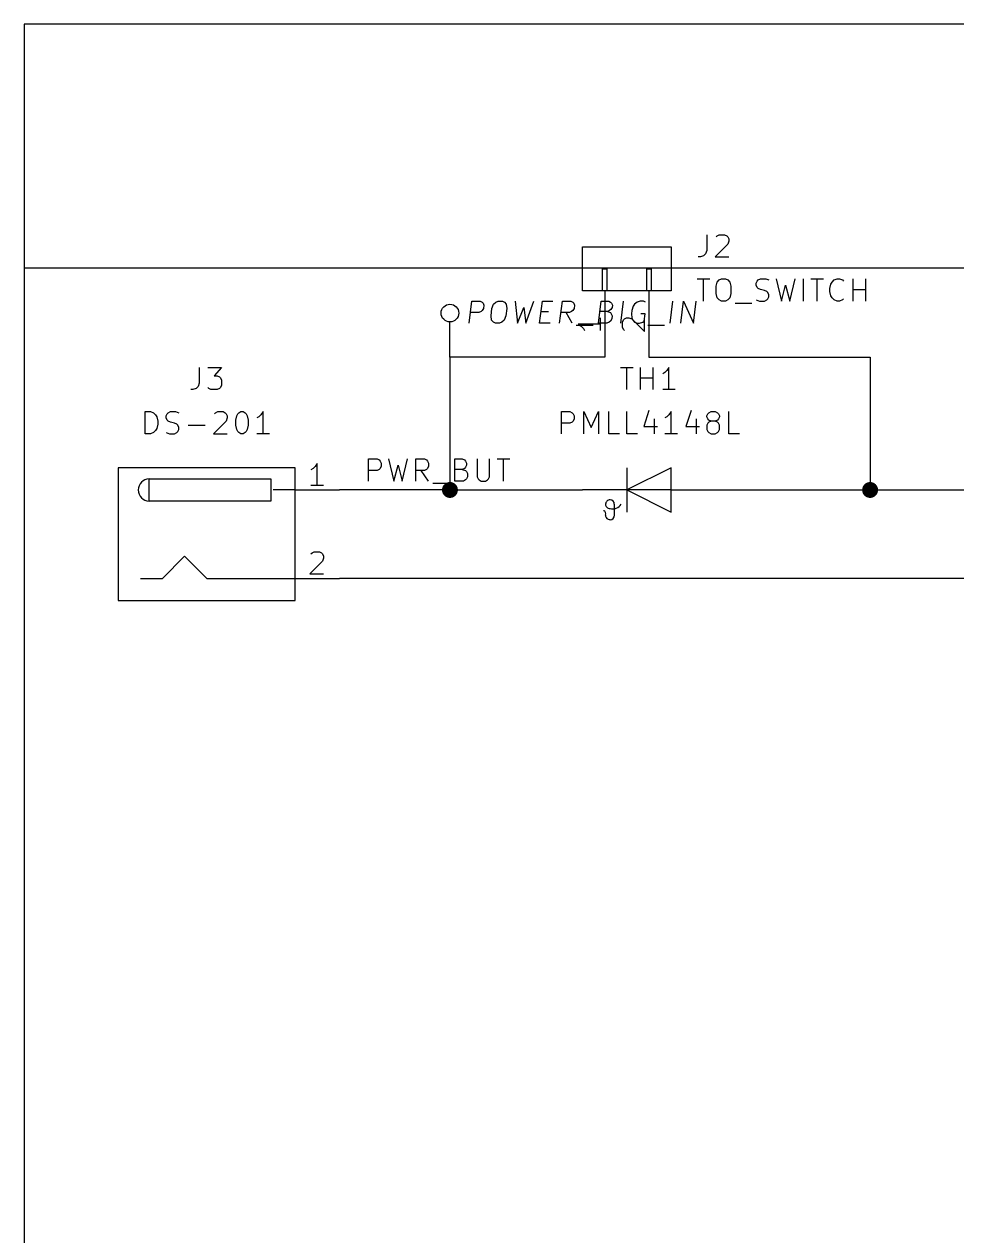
# Model space of a CAD drawing. Extents: x 0.3 to 16.3, y -11.7 to -0.2.
# Drawn here: x 0.787 to 2.896, y -2.936 to -0.197 of the extents above; entities that cross this region are included whole.
import ezdxf

# ---------------------------------------------------------------- set-up
doc = ezdxf.new("R2010")
doc.units = 0
doc.header["$MEASUREMENT"] = 0
for name, color, linetype in [('CYAN2', 4, 'CONTINUOUS'), ('GRAY1', 251, 'CONTINUOUS'), ('GREEN3', 91, 'CONTINUOUS'), ('LYELLOW', 51, 'CONTINUOUS'), ('MAGENTA2', 6, 'CONTINUOUS'), ('RED2', 1, 'CONTINUOUS'), ('RED3', 11, 'CONTINUOUS')]:
    doc.layers.add(name, color=color, linetype=linetype)

msp = doc.modelspace()

# ---------------------------------------------------------------- linework, layer by layer
at = {"layer": 'CYAN2', "linetype": 'CONTINUOUS'}
for p, q in [((2.3306, -0.6728), (2.3306, -0.7085)), ((2.3306, -0.6728), (2.3306, -0.7085)), ((2.352, -0.6776), (2.3544, -0.6752)), ((2.352, -0.6776), (2.3544, -0.6752)), ((2.3544, -0.6752), (2.3591, -0.6728)), ((2.3544, -0.6752), (2.3591, -0.6728)), ((2.3591, -0.6728), (2.371, -0.6728)), ((2.3591, -0.6728), (2.371, -0.6728)), ((2.371, -0.6728), (2.3758, -0.6752)), ((2.371, -0.6728), (2.3758, -0.6752)), ((2.3758, -0.6752), (2.3782, -0.6776)), ((2.3758, -0.6752), (2.3782, -0.6776)), ((2.3782, -0.6776), (2.3806, -0.6823)), ((2.3782, -0.6776), (2.3806, -0.6823)), ((2.3806, -0.6823), (2.3806, -0.6871)), ((2.3806, -0.6823), (2.3806, -0.6871)), ((2.3306, -0.7085), (2.3282, -0.7157)), ((2.3306, -0.7085), (2.3282, -0.7157)), ((2.3782, -0.6942), (2.3496, -0.7228)), ((2.3782, -0.6942), (2.3496, -0.7228)), ((2.3806, -0.6871), (2.3782, -0.6942)), ((2.3806, -0.6871), (2.3782, -0.6942)), ((2.3163, -0.7228), (2.3115, -0.7228)), ((2.3163, -0.7228), (2.3115, -0.7228)), ((2.3234, -0.7204), (2.3163, -0.7228)), ((2.3234, -0.7204), (2.3163, -0.7228)), ((2.3282, -0.7157), (2.3234, -0.7204)), ((2.3282, -0.7157), (2.3234, -0.7204)), ((2.3496, -0.7228), (2.3806, -0.7228)), ((2.3496, -0.7228), (2.3806, -0.7228)), ((2.3091, -0.7728), (2.3377, -0.7728)), ((2.3091, -0.7728), (2.3377, -0.7728)), ((2.3234, -0.8228), (2.3234, -0.7728)), ((2.3234, -0.8228), (2.3234, -0.7728)), ((2.352, -0.7895), (2.3544, -0.7799)), ((2.352, -0.7895), (2.3544, -0.7799)), ((2.352, -0.8061), (2.352, -0.7895)), ((2.352, -0.8061), (2.352, -0.7895)), ((2.3544, -0.7799), (2.3591, -0.7752)), ((2.3544, -0.7799), (2.3591, -0.7752)), ((2.3591, -0.7752), (2.3639, -0.7728)), ((2.3591, -0.7752), (2.3639, -0.7728)), ((2.3639, -0.7728), (2.3734, -0.7728)), ((2.3639, -0.7728), (2.3734, -0.7728)), ((2.3734, -0.7728), (2.3782, -0.7752)), ((2.3734, -0.7728), (2.3782, -0.7752)), ((2.3782, -0.7752), (2.3829, -0.7799)), ((2.3782, -0.7752), (2.3829, -0.7799)), ((2.3829, -0.7799), (2.3853, -0.7895)), ((2.3829, -0.7799), (2.3853, -0.7895)), ((2.3853, -0.7895), (2.3853, -0.8061)), ((2.3853, -0.7895), (2.3853, -0.8061)), ((2.4425, -0.7823), (2.4449, -0.7776)), ((2.4425, -0.7823), (2.4449, -0.7776)), ((2.4425, -0.7871), (2.4425, -0.7823)), ((2.4425, -0.7871), (2.4425, -0.7823)), ((2.4449, -0.7918), (2.4425, -0.7871)), ((2.4449, -0.7918), (2.4425, -0.7871)), ((2.4449, -0.7776), (2.4472, -0.7752)), ((2.4449, -0.7776), (2.4472, -0.7752)), ((2.4472, -0.7942), (2.4449, -0.7918)), ((2.4472, -0.7942), (2.4449, -0.7918)), ((2.4472, -0.7752), (2.452, -0.7728)), ((2.4472, -0.7752), (2.452, -0.7728)), ((2.452, -0.7966), (2.4472, -0.7942)), ((2.452, -0.7966), (2.4472, -0.7942)), ((2.452, -0.7728), (2.4639, -0.7728)), ((2.452, -0.7728), (2.4639, -0.7728)), ((2.4639, -0.7728), (2.471, -0.7752)), ((2.4639, -0.7728), (2.471, -0.7752)), ((2.4877, -0.7728), (2.4996, -0.8228)), ((2.4877, -0.7728), (2.4996, -0.8228)), ((2.4996, -0.8228), (2.5091, -0.7871)), ((2.4996, -0.8228), (2.5091, -0.7871)), ((2.5091, -0.7871), (2.5187, -0.8228)), ((2.5091, -0.7871), (2.5187, -0.8228)), ((2.5187, -0.8228), (2.5306, -0.7728)), ((2.5187, -0.8228), (2.5306, -0.7728)), ((2.5496, -0.8228), (2.5496, -0.7728)), ((2.5496, -0.8228), (2.5496, -0.7728)), ((2.5663, -0.7728), (2.5949, -0.7728)), ((2.5663, -0.7728), (2.5949, -0.7728)), ((2.5806, -0.8228), (2.5806, -0.7728)), ((2.5806, -0.8228), (2.5806, -0.7728)), ((2.6091, -0.7942), (2.6115, -0.7847)), ((2.6091, -0.7942), (2.6115, -0.7847)), ((2.6091, -0.8014), (2.6091, -0.7942)), ((2.6091, -0.8014), (2.6091, -0.7942)), ((2.6115, -0.7847), (2.6139, -0.7799)), ((2.6115, -0.7847), (2.6139, -0.7799)), ((2.6139, -0.7799), (2.6187, -0.7752)), ((2.6139, -0.7799), (2.6187, -0.7752)), ((2.6187, -0.7752), (2.6258, -0.7728)), ((2.6187, -0.7752), (2.6258, -0.7728)), ((2.6258, -0.7728), (2.6306, -0.7728)), ((2.6258, -0.7728), (2.6306, -0.7728)), ((2.6306, -0.7728), (2.6377, -0.7752)), ((2.6306, -0.7728), (2.6377, -0.7752)), ((2.6377, -0.7752), (2.6401, -0.7776)), ((2.6377, -0.7752), (2.6401, -0.7776)), ((2.6615, -0.8228), (2.6615, -0.7728)), ((2.6615, -0.8228), (2.6615, -0.7728)), ((2.6901, -0.8228), (2.6901, -0.7728)), ((2.6901, -0.8228), (2.6901, -0.7728)), ((2.3544, -0.8157), (2.352, -0.8061)), ((2.3544, -0.8157), (2.352, -0.8061)), ((2.3591, -0.8204), (2.3544, -0.8157)), ((2.3591, -0.8204), (2.3544, -0.8157)), ((2.3639, -0.8228), (2.3591, -0.8204)), ((2.3639, -0.8228), (2.3591, -0.8204)), ((2.3782, -0.8204), (2.3734, -0.8228)), ((2.3782, -0.8204), (2.3734, -0.8228)), ((2.3829, -0.8157), (2.3782, -0.8204)), ((2.3829, -0.8157), (2.3782, -0.8204)), ((2.3853, -0.8061), (2.3829, -0.8157)), ((2.3853, -0.8061), (2.3829, -0.8157)), ((2.4425, -0.8204), (2.4496, -0.8228)), ((2.4425, -0.8204), (2.4496, -0.8228)), ((2.4615, -0.799), (2.452, -0.7966)), ((2.4615, -0.799), (2.452, -0.7966)), ((2.4663, -0.8014), (2.4615, -0.799)), ((2.4663, -0.8014), (2.4615, -0.799)), ((2.4615, -0.8228), (2.4663, -0.8204)), ((2.4615, -0.8228), (2.4663, -0.8204)), ((2.4687, -0.8037), (2.4663, -0.8014)), ((2.4687, -0.8037), (2.4663, -0.8014)), ((2.4663, -0.8204), (2.4687, -0.818)), ((2.4663, -0.8204), (2.4687, -0.818)), ((2.471, -0.8085), (2.4687, -0.8037)), ((2.471, -0.8085), (2.4687, -0.8037)), ((2.4687, -0.818), (2.471, -0.8133)), ((2.4687, -0.818), (2.471, -0.8133)), ((2.471, -0.8133), (2.471, -0.8085)), ((2.471, -0.8133), (2.471, -0.8085)), ((2.6115, -0.8109), (2.6091, -0.8014)), ((2.6115, -0.8109), (2.6091, -0.8014)), ((2.6139, -0.8157), (2.6115, -0.8109)), ((2.6139, -0.8157), (2.6115, -0.8109)), ((2.6187, -0.8204), (2.6139, -0.8157)), ((2.6187, -0.8204), (2.6139, -0.8157)), ((2.6258, -0.8228), (2.6187, -0.8204)), ((2.6258, -0.8228), (2.6187, -0.8204)), ((2.6377, -0.8204), (2.6306, -0.8228)), ((2.6377, -0.8204), (2.6306, -0.8228)), ((2.6401, -0.818), (2.6377, -0.8204)), ((2.6401, -0.818), (2.6377, -0.8204)), ((2.6615, -0.7966), (2.6901, -0.7966)), ((2.6615, -0.7966), (2.6901, -0.7966)), ((2.3734, -0.8228), (2.3639, -0.8228)), ((2.3734, -0.8228), (2.3639, -0.8228)), ((2.3949, -0.8276), (2.4329, -0.8276)), ((2.3949, -0.8276), (2.4329, -0.8276)), ((2.4496, -0.8228), (2.4615, -0.8228)), ((2.4496, -0.8228), (2.4615, -0.8228)), ((2.6306, -0.8228), (2.6258, -0.8228)), ((2.6306, -0.8228), (2.6258, -0.8228)), ((1.1833, -0.9728), (1.1833, -1.0085)), ((1.2024, -0.9728), (1.2333, -0.9728)), ((1.2333, -0.9728), (1.2167, -0.9919)), ((2.1357, -0.9728), (2.1643, -0.9728)), ((2.1357, -0.9728), (2.1643, -0.9728)), ((2.15, -1.0228), (2.15, -0.9728)), ((2.15, -1.0228), (2.15, -0.9728)), ((2.1809, -1.0228), (2.1809, -0.9728)), ((2.1809, -1.0228), (2.1809, -0.9728)), ((2.2095, -1.0228), (2.2095, -0.9728)), ((2.2095, -1.0228), (2.2095, -0.9728)), ((2.2357, -0.9847), (2.231, -0.9871)), ((2.2357, -0.9847), (2.231, -0.9871)), ((2.2405, -0.9799), (2.2357, -0.9847)), ((2.2405, -0.9799), (2.2357, -0.9847)), ((2.2452, -0.9728), (2.2405, -0.9799)), ((2.2452, -0.9728), (2.2405, -0.9799)), ((2.2452, -1.0228), (2.2452, -0.9728)), ((2.2452, -1.0228), (2.2452, -0.9728)), ((1.1833, -1.0085), (1.181, -1.0157)), ((1.2167, -0.9919), (1.2238, -0.9919)), ((1.2238, -0.9919), (1.2286, -0.9942)), ((1.2286, -0.9942), (1.231, -0.9966)), ((1.231, -0.9966), (1.2333, -1.0014)), ((1.2333, -1.0133), (1.231, -1.018)), ((1.2333, -1.0014), (1.2333, -1.0133)), ((2.1809, -0.9966), (2.2095, -0.9966)), ((2.1809, -0.9966), (2.2095, -0.9966)), ((1.169, -1.0228), (1.1643, -1.0228)), ((1.1762, -1.0204), (1.169, -1.0228)), ((1.181, -1.0157), (1.1762, -1.0204)), ((1.2048, -1.0204), (1.2024, -1.018)), ((1.2095, -1.0228), (1.2048, -1.0204)), ((1.2238, -1.0228), (1.2095, -1.0228)), ((1.2286, -1.0204), (1.2238, -1.0228)), ((1.231, -1.018), (1.2286, -1.0204)), ((2.2595, -1.0228), (2.231, -1.0228)), ((2.2595, -1.0228), (2.231, -1.0228)), ((1.0607, -1.1228), (1.0607, -1.0728)), ((1.0607, -1.0728), (1.0726, -1.0728)), ((1.0726, -1.0728), (1.0798, -1.0752)), ((1.0798, -1.0752), (1.0845, -1.0799)), ((1.0845, -1.0799), (1.0869, -1.0847)), ((1.0869, -1.0847), (1.0893, -1.0942)), ((1.0893, -1.0942), (1.0893, -1.1014)), ((1.1083, -1.0823), (1.1107, -1.0776)), ((1.1083, -1.0871), (1.1083, -1.0823)), ((1.1107, -1.0919), (1.1083, -1.0871)), ((1.1107, -1.0776), (1.1131, -1.0752)), ((1.1131, -1.0942), (1.1107, -1.0919)), ((1.1131, -1.0752), (1.1179, -1.0728)), ((1.1179, -1.0966), (1.1131, -1.0942)), ((1.1179, -1.0728), (1.1298, -1.0728)), ((1.1298, -1.0728), (1.1369, -1.0752)), ((1.244, -1.0942), (1.2155, -1.1228)), ((1.2179, -1.0776), (1.2202, -1.0752)), ((1.2202, -1.0752), (1.225, -1.0728)), ((1.225, -1.0728), (1.2369, -1.0728)), ((1.2369, -1.0728), (1.2417, -1.0752)), ((1.2417, -1.0752), (1.244, -1.0776)), ((1.244, -1.0776), (1.2464, -1.0823)), ((1.2464, -1.0871), (1.244, -1.0942)), ((1.2464, -1.0823), (1.2464, -1.0871)), ((1.2655, -1.0919), (1.2679, -1.0823)), ((1.2655, -1.1038), (1.2655, -1.0919)), ((1.2679, -1.0823), (1.2702, -1.0776)), ((1.2702, -1.0776), (1.2726, -1.0752)), ((1.2726, -1.0752), (1.2774, -1.0728)), ((1.2774, -1.0728), (1.2821, -1.0728)), ((1.2821, -1.0728), (1.2869, -1.0752)), ((1.2869, -1.0752), (1.2893, -1.0776)), ((1.2893, -1.0776), (1.2917, -1.0823)), ((1.2917, -1.0823), (1.294, -1.0919)), ((1.294, -1.0919), (1.294, -1.1038)), ((1.3179, -1.0847), (1.3131, -1.0871)), ((1.3226, -1.0799), (1.3179, -1.0847)), ((1.3274, -1.0728), (1.3226, -1.0799)), ((1.3274, -1.1228), (1.3274, -1.0728)), ((2.0024, -1.1228), (2.0024, -1.0728)), ((2.0024, -1.0728), (2.0214, -1.0728)), ((2.0024, -1.1228), (2.0024, -1.0728)), ((2.0024, -1.0728), (2.0214, -1.0728)), ((2.0214, -1.0728), (2.0262, -1.0752)), ((2.0214, -1.0728), (2.0262, -1.0752)), ((2.0262, -1.0752), (2.0286, -1.0776)), ((2.0262, -1.0752), (2.0286, -1.0776)), ((2.0286, -1.0942), (2.0262, -1.0966)), ((2.0286, -1.0942), (2.0262, -1.0966)), ((2.0286, -1.0776), (2.031, -1.0823)), ((2.0286, -1.0776), (2.031, -1.0823)), ((2.031, -1.0895), (2.0286, -1.0942)), ((2.031, -1.0895), (2.0286, -1.0942)), ((2.031, -1.0823), (2.031, -1.0895)), ((2.031, -1.0823), (2.031, -1.0895)), ((2.0524, -1.1228), (2.0524, -1.0728)), ((2.0524, -1.0728), (2.0691, -1.1085)), ((2.0524, -1.1228), (2.0524, -1.0728)), ((2.0524, -1.0728), (2.0691, -1.1085)), ((2.0691, -1.1085), (2.0857, -1.0728)), ((2.0691, -1.1085), (2.0857, -1.0728)), ((2.0857, -1.0728), (2.0857, -1.1228)), ((2.0857, -1.0728), (2.0857, -1.1228)), ((2.1095, -1.1228), (2.1095, -1.0728)), ((2.1095, -1.1228), (2.1095, -1.0728)), ((2.15, -1.1228), (2.15, -1.0728)), ((2.15, -1.1228), (2.15, -1.0728)), ((2.2, -1.0704), (2.1881, -1.1061)), ((2.2, -1.0704), (2.1881, -1.1061)), ((2.2119, -1.0895), (2.2119, -1.1228)), ((2.2119, -1.0895), (2.2119, -1.1228)), ((2.2405, -1.0847), (2.2357, -1.0871)), ((2.2405, -1.0847), (2.2357, -1.0871)), ((2.2452, -1.0799), (2.2405, -1.0847)), ((2.2452, -1.0799), (2.2405, -1.0847)), ((2.25, -1.0728), (2.2452, -1.0799)), ((2.25, -1.0728), (2.2452, -1.0799)), ((2.25, -1.1228), (2.25, -1.0728)), ((2.25, -1.1228), (2.25, -1.0728)), ((2.2952, -1.0704), (2.2833, -1.1061)), ((2.2952, -1.0704), (2.2833, -1.1061)), ((2.3071, -1.0895), (2.3071, -1.1228)), ((2.3071, -1.0895), (2.3071, -1.1228)), ((2.331, -1.0823), (2.3333, -1.0776)), ((2.331, -1.0823), (2.3333, -1.0776)), ((2.331, -1.0847), (2.331, -1.0823)), ((2.331, -1.0847), (2.331, -1.0823)), ((2.3333, -1.0895), (2.331, -1.0847)), ((2.3333, -1.0895), (2.331, -1.0847)), ((2.3333, -1.0776), (2.3357, -1.0752)), ((2.3333, -1.0776), (2.3357, -1.0752)), ((2.3357, -1.0919), (2.3333, -1.0895)), ((2.3357, -1.0919), (2.3333, -1.0895)), ((2.3357, -1.0752), (2.3405, -1.0728)), ((2.3357, -1.0752), (2.3405, -1.0728)), ((2.3405, -1.0942), (2.3357, -1.0919)), ((2.3405, -1.0942), (2.3357, -1.0919)), ((2.3405, -1.0942), (2.3357, -1.0966)), ((2.3405, -1.0942), (2.3357, -1.0966)), ((2.3405, -1.0728), (2.35, -1.0728)), ((2.3405, -1.0728), (2.35, -1.0728)), ((2.35, -1.0942), (2.3405, -1.0942)), ((2.35, -1.0942), (2.3405, -1.0942)), ((2.35, -1.0728), (2.3548, -1.0752)), ((2.35, -1.0728), (2.3548, -1.0752)), ((2.3548, -1.0919), (2.35, -1.0942)), ((2.3548, -1.0919), (2.35, -1.0942)), ((2.3548, -1.0966), (2.35, -1.0942)), ((2.3548, -1.0966), (2.35, -1.0942)), ((2.3548, -1.0752), (2.3571, -1.0776)), ((2.3548, -1.0752), (2.3571, -1.0776)), ((2.3571, -1.0895), (2.3548, -1.0919)), ((2.3571, -1.0895), (2.3548, -1.0919)), ((2.3571, -1.0776), (2.3595, -1.0823)), ((2.3571, -1.0776), (2.3595, -1.0823)), ((2.3595, -1.0847), (2.3571, -1.0895)), ((2.3595, -1.0847), (2.3571, -1.0895)), ((2.3595, -1.0823), (2.3595, -1.0847)), ((2.3595, -1.0823), (2.3595, -1.0847)), ((2.3809, -1.1228), (2.3809, -1.0728)), ((2.3809, -1.1228), (2.3809, -1.0728)), ((1.0726, -1.1228), (1.0607, -1.1228)), ((1.0798, -1.1204), (1.0726, -1.1228)), ((1.0845, -1.1157), (1.0798, -1.1204)), ((1.0869, -1.1109), (1.0845, -1.1157)), ((1.0893, -1.1014), (1.0869, -1.1109)), ((1.1083, -1.1204), (1.1155, -1.1228)), ((1.1155, -1.1228), (1.1274, -1.1228)), ((1.1274, -1.099), (1.1179, -1.0966)), ((1.1321, -1.1014), (1.1274, -1.099)), ((1.1274, -1.1228), (1.1321, -1.1204)), ((1.1345, -1.1038), (1.1321, -1.1014)), ((1.1321, -1.1204), (1.1345, -1.118)), ((1.1369, -1.1085), (1.1345, -1.1038)), ((1.1345, -1.118), (1.1369, -1.1133)), ((1.1369, -1.1133), (1.1369, -1.1085)), ((1.1583, -1.1038), (1.1964, -1.1038)), ((1.2155, -1.1228), (1.2464, -1.1228)), ((1.2679, -1.1133), (1.2655, -1.1038)), ((1.2702, -1.118), (1.2679, -1.1133)), ((1.2726, -1.1204), (1.2702, -1.118)), ((1.2774, -1.1228), (1.2726, -1.1204)), ((1.2821, -1.1228), (1.2774, -1.1228)), ((1.2869, -1.1204), (1.2821, -1.1228)), ((1.2893, -1.118), (1.2869, -1.1204)), ((1.2917, -1.1133), (1.2893, -1.118)), ((1.294, -1.1038), (1.2917, -1.1133)), ((1.3417, -1.1228), (1.3131, -1.1228)), ((2.0214, -1.099), (2.0024, -1.099)), ((2.0214, -1.099), (2.0024, -1.099)), ((2.0262, -1.0966), (2.0214, -1.099)), ((2.0262, -1.0966), (2.0214, -1.099)), ((2.1333, -1.1228), (2.1095, -1.1228)), ((2.1333, -1.1228), (2.1095, -1.1228)), ((2.1738, -1.1228), (2.15, -1.1228)), ((2.1738, -1.1228), (2.15, -1.1228)), ((2.1881, -1.1061), (2.219, -1.1061)), ((2.1881, -1.1061), (2.219, -1.1061)), ((2.2643, -1.1228), (2.2357, -1.1228)), ((2.2643, -1.1228), (2.2357, -1.1228)), ((2.2833, -1.1061), (2.3143, -1.1061)), ((2.2833, -1.1061), (2.3143, -1.1061)), ((2.3333, -1.099), (2.331, -1.1038)), ((2.3333, -1.099), (2.331, -1.1038)), ((2.331, -1.1038), (2.331, -1.1133)), ((2.331, -1.1038), (2.331, -1.1133)), ((2.331, -1.1133), (2.3333, -1.118)), ((2.331, -1.1133), (2.3333, -1.118)), ((2.3357, -1.0966), (2.3333, -1.099)), ((2.3357, -1.0966), (2.3333, -1.099)), ((2.3333, -1.118), (2.3357, -1.1204)), ((2.3333, -1.118), (2.3357, -1.1204)), ((2.3357, -1.1204), (2.3405, -1.1228)), ((2.3357, -1.1204), (2.3405, -1.1228)), ((2.3405, -1.1228), (2.35, -1.1228)), ((2.3405, -1.1228), (2.35, -1.1228)), ((2.35, -1.1228), (2.3548, -1.1204)), ((2.35, -1.1228), (2.3548, -1.1204)), ((2.3571, -1.099), (2.3548, -1.0966)), ((2.3571, -1.099), (2.3548, -1.0966)), ((2.3548, -1.1204), (2.3571, -1.118)), ((2.3548, -1.1204), (2.3571, -1.118)), ((2.3595, -1.1038), (2.3571, -1.099)), ((2.3595, -1.1038), (2.3571, -1.099)), ((2.3571, -1.118), (2.3595, -1.1133)), ((2.3571, -1.118), (2.3595, -1.1133)), ((2.3595, -1.1133), (2.3595, -1.1038)), ((2.3595, -1.1133), (2.3595, -1.1038)), ((2.4048, -1.1228), (2.3809, -1.1228)), ((2.4048, -1.1228), (2.3809, -1.1228))]:
    msp.add_line(p, q, dxfattribs=at)
at = {"layer": 'GRAY1', "linetype": 'CONTINUOUS'}
for p, q in [((1.75, -0.95), (1.75, -0.87)), ((1.566, -1.2298), (1.566, -1.1798)), ((1.566, -1.1798), (1.5851, -1.1798)), ((1.5851, -1.1798), (1.5898, -1.1822)), ((1.5898, -1.2036), (1.5851, -1.206)), ((1.5898, -1.1822), (1.5922, -1.1846)), ((1.5922, -1.2012), (1.5898, -1.2036)), ((1.5922, -1.1846), (1.5946, -1.1893)), ((1.5946, -1.1965), (1.5922, -1.2012)), ((1.5946, -1.1893), (1.5946, -1.1965)), ((1.6113, -1.1798), (1.6232, -1.2298)), ((1.6232, -1.2298), (1.6327, -1.1941)), ((1.6327, -1.1941), (1.6422, -1.2298)), ((1.6422, -1.2298), (1.6541, -1.1798)), ((1.6732, -1.2298), (1.6732, -1.1798)), ((1.6732, -1.1798), (1.6922, -1.1798)), ((1.6922, -1.1798), (1.697, -1.1822)), ((1.697, -1.2036), (1.6922, -1.206)), ((1.697, -1.1822), (1.6993, -1.1846)), ((1.6993, -1.2012), (1.697, -1.2036)), ((1.6993, -1.1846), (1.7017, -1.1893)), ((1.7017, -1.1965), (1.6993, -1.2012)), ((1.7017, -1.1893), (1.7017, -1.1965)), ((1.7612, -1.2298), (1.7612, -1.1798)), ((1.7612, -1.1798), (1.7779, -1.1798)), ((1.7779, -1.2036), (1.7612, -1.2036)), ((1.7779, -1.1798), (1.7827, -1.1822)), ((1.7827, -1.2012), (1.7779, -1.2036)), ((1.7779, -1.2036), (1.7851, -1.206)), ((1.7827, -1.1822), (1.7851, -1.1846)), ((1.7851, -1.1988), (1.7827, -1.2012)), ((1.7851, -1.1846), (1.7874, -1.1893)), ((1.7874, -1.1941), (1.7851, -1.1988)), ((1.7874, -1.1893), (1.7874, -1.1941)), ((1.8112, -1.1798), (1.8112, -1.2203)), ((1.8398, -1.2203), (1.8398, -1.1798)), ((1.8565, -1.1798), (1.8851, -1.1798)), ((1.8708, -1.2298), (1.8708, -1.1798)), ((1.5851, -1.206), (1.566, -1.206)), ((1.6922, -1.206), (1.6732, -1.206)), ((1.7017, -1.2298), (1.6851, -1.206)), ((1.7803, -1.2298), (1.7612, -1.2298)), ((1.7851, -1.2274), (1.7803, -1.2298)), ((1.7851, -1.206), (1.7874, -1.2084)), ((1.7874, -1.225), (1.7851, -1.2274)), ((1.7874, -1.2084), (1.7898, -1.2131)), ((1.7898, -1.2203), (1.7874, -1.225)), ((1.7898, -1.2131), (1.7898, -1.2203)), ((1.8112, -1.2203), (1.8136, -1.225)), ((1.8136, -1.225), (1.816, -1.2274)), ((1.816, -1.2274), (1.8208, -1.2298)), ((1.8208, -1.2298), (1.8303, -1.2298)), ((1.8303, -1.2298), (1.8351, -1.2274)), ((1.8351, -1.2274), (1.8374, -1.225)), ((1.8374, -1.225), (1.8398, -1.2203)), ((1.7113, -1.2346), (1.7493, -1.2346))]:
    msp.add_line(p, q, dxfattribs=at)
at = {"layer": 'GRAY1'}
msp.add_circle((1.75, -0.85), 0.02, dxfattribs=at)
at = {"layer": 'GREEN3', "linetype": 'CONTINUOUS'}
for p, q in [((2.1, -0.95), (1.75, -0.95)), ((1.75, -0.95), (1.75, -1.25)), ((2.2, -0.95), (2.7, -0.95)), ((2.7, -0.95), (2.7, -1.25)), ((1.75, -1.25), (1.5, -1.25)), ((1.75, -1.25), (2.05, -1.25)), ((2.35, -1.25), (2.7, -1.25)), ((2.7, -1.25), (3.4, -1.25)), ((3.3, -1.45), (1.5, -1.45))]:
    msp.add_line(p, q, dxfattribs=at)
at = {"layer": 'GREEN3', "const_width": 0.018}
for points in [[(1.741, -1.25, 1), (1.759, -1.25, 1)], [(2.691, -1.25, 1), (2.709, -1.25, 1)]]:
    msp.add_lwpolyline(points, format="xyb", close=True, dxfattribs=at)
at = {"layer": 'LYELLOW', "linetype": 'CONTINUOUS'}
for p, q in [((2.05, -0.8), (2.05, -0.7)), ((2.05, -0.7), (2.25, -0.7)), ((2.25, -0.7), (2.25, -0.8)), ((2.25, -0.8), (2.05, -0.8)), ((1, -1.2), (1, -1.5)), ((1.4, -1.2), (1, -1.2)), ((1.4, -1.5), (1.4, -1.2)), ((1, -1.5), (1.4, -1.5))]:
    msp.add_line(p, q, dxfattribs=at)
at = {"layer": 'MAGENTA2', "linetype": 'CONTINUOUS'}
for p, q in [((1.7932, -0.8728), (1.7995, -0.8228)), ((1.8152, -0.849), (1.7962, -0.849)), ((1.7995, -0.8228), (1.8185, -0.8228)), ((1.8203, -0.8466), (1.8152, -0.849)), ((1.8185, -0.8228), (1.823, -0.8252)), ((1.823, -0.8442), (1.8203, -0.8466)), ((1.823, -0.8252), (1.8251, -0.8276)), ((1.826, -0.8395), (1.823, -0.8442)), ((1.8251, -0.8276), (1.8268, -0.8323)), ((1.8268, -0.8323), (1.826, -0.8395)), ((1.8429, -0.8561), (1.845, -0.8395)), ((1.845, -0.8395), (1.8486, -0.8299)), ((1.8486, -0.8299), (1.8539, -0.8252)), ((1.8539, -0.8252), (1.859, -0.8228)), ((1.859, -0.8228), (1.8685, -0.8228)), ((1.8685, -0.8228), (1.873, -0.8252)), ((1.873, -0.8252), (1.8771, -0.8299)), ((1.8783, -0.8395), (1.8763, -0.8561)), ((1.8771, -0.8299), (1.8783, -0.8395)), ((1.8971, -0.8228), (1.9027, -0.8728)), ((1.9027, -0.8728), (1.9167, -0.8371)), ((1.9167, -0.8371), (1.9218, -0.8728)), ((1.9218, -0.8728), (1.9399, -0.8228)), ((1.9527, -0.8728), (1.959, -0.8228)), ((1.956, -0.8466), (1.9727, -0.8466)), ((1.959, -0.8228), (1.9828, -0.8228)), ((1.998, -0.8728), (2.0042, -0.8228)), ((2.02, -0.849), (2.001, -0.849)), ((2.0042, -0.8228), (2.0233, -0.8228)), ((2.0265, -0.8728), (2.0129, -0.849)), ((2.0251, -0.8466), (2.02, -0.849)), ((2.0233, -0.8228), (2.0277, -0.8252)), ((2.0277, -0.8442), (2.0251, -0.8466)), ((2.0277, -0.8252), (2.0298, -0.8276)), ((2.0307, -0.8395), (2.0277, -0.8442)), ((2.0298, -0.8276), (2.0316, -0.8323)), ((2.0316, -0.8323), (2.0307, -0.8395)), ((2.0861, -0.8728), (2.0923, -0.8228)), ((2.106, -0.8466), (2.0893, -0.8466)), ((2.0923, -0.8228), (2.109, -0.8228)), ((2.1111, -0.8442), (2.106, -0.8466)), ((2.106, -0.8466), (2.1129, -0.849)), ((2.109, -0.8228), (2.1134, -0.8252)), ((2.1137, -0.8419), (2.1111, -0.8442)), ((2.1129, -0.849), (2.1149, -0.8514)), ((2.1134, -0.8252), (2.1155, -0.8276)), ((2.1167, -0.8371), (2.1137, -0.8419)), ((2.1155, -0.8276), (2.1173, -0.8323)), ((2.1173, -0.8323), (2.1167, -0.8371)), ((2.1361, -0.8728), (2.1423, -0.8228)), ((2.1611, -0.8442), (2.1602, -0.8514)), ((2.1646, -0.8347), (2.1611, -0.8442)), ((2.1676, -0.8299), (2.1646, -0.8347)), ((2.173, -0.8252), (2.1676, -0.8299)), ((2.1804, -0.8228), (2.173, -0.8252)), ((2.1876, -0.8228), (2.1804, -0.8228)), ((2.192, -0.8252), (2.1876, -0.8228)), ((2.248, -0.8728), (2.2542, -0.8228)), ((2.2718, -0.8728), (2.278, -0.8228)), ((2.278, -0.8228), (2.3004, -0.8728)), ((2.3004, -0.8728), (2.3066, -0.8228)), ((1.8441, -0.8657), (1.8429, -0.8561)), ((1.8483, -0.8704), (1.8441, -0.8657)), ((1.8527, -0.8728), (1.8483, -0.8704)), ((1.8623, -0.8728), (1.8527, -0.8728)), ((1.8673, -0.8704), (1.8623, -0.8728)), ((1.8727, -0.8657), (1.8673, -0.8704)), ((1.8763, -0.8561), (1.8727, -0.8657)), ((1.9765, -0.8728), (1.9527, -0.8728)), ((2.1051, -0.8728), (2.0861, -0.8728)), ((2.1102, -0.8704), (2.1051, -0.8728)), ((2.1129, -0.868), (2.1102, -0.8704)), ((2.1158, -0.8633), (2.1129, -0.868)), ((2.1149, -0.8514), (2.1167, -0.8561)), ((2.1167, -0.8561), (2.1158, -0.8633)), ((2.1602, -0.8514), (2.1614, -0.8609)), ((2.1614, -0.8609), (2.1632, -0.8657)), ((2.1632, -0.8657), (2.1673, -0.8704)), ((2.1673, -0.8704), (2.1742, -0.8728)), ((2.1742, -0.8728), (2.1789, -0.8728)), ((2.1789, -0.8728), (2.1864, -0.8704)), ((2.1911, -0.8514), (2.1816, -0.8514)), ((2.1864, -0.8704), (2.189, -0.868)), ((2.189, -0.868), (2.1911, -0.8514)), ((2.0355, -0.8776), (2.0736, -0.8776)), ((2.1974, -0.8776), (2.2355, -0.8776))]:
    msp.add_line(p, q, dxfattribs=at)
at = {"layer": 'RED2', "linetype": 'CONTINUOUS'}
for p, q in [((16.3381, -0.1969), (0.7874, -0.1969)), ((0.7874, -0.1969), (0.7874, -11.4961)), ((2.05, -0.8), (2.05, -0.7)), ((2.05, -0.7), (2.25, -0.7)), ((2.25, -0.7), (2.25, -0.8)), ((0.7874, -0.748), (3.5433, -0.748)), ((2.095, -0.8), (2.095, -0.75)), ((2.095, -0.75), (2.105, -0.75)), ((2.105, -0.75), (2.105, -0.8)), ((2.195, -0.8), (2.195, -0.75)), ((2.195, -0.75), (2.205, -0.75)), ((2.205, -0.75), (2.205, -0.8)), ((2.25, -0.8), (2.05, -0.8)), ((2.105, -0.8), (2.095, -0.8)), ((2.1, -0.8), (2.1, -0.95)), ((2.1, -0.8), (2.1, -0.95)), ((2.205, -0.8), (2.195, -0.8)), ((2.2, -0.8), (2.2, -0.95)), ((2.2, -0.8), (2.2, -0.95)), ((1, -1.2), (1, -1.5)), ((1.4, -1.2), (1, -1.2)), ((1.4, -1.5), (1.4, -1.2)), ((2.15, -1.2), (2.15, -1.3)), ((2.25, -1.2), (2.15, -1.25)), ((2.25, -1.3), (2.25, -1.2)), ((1.07, -1.275), (1.07, -1.225)), ((1.07, -1.225), (1.345, -1.225)), ((1.345, -1.225), (1.345, -1.275)), ((1.4, -1.25), (1.35, -1.25)), ((1.4, -1.25), (1.5, -1.25)), ((2.15, -1.25), (2.05, -1.25)), ((2.15, -1.25), (2.05, -1.25)), ((2.25, -1.25), (2.15, -1.25)), ((2.15, -1.25), (2.25, -1.3)), ((2.25, -1.25), (2.35, -1.25)), ((2.25, -1.25), (2.35, -1.25)), ((1.345, -1.275), (1.07, -1.275)), ((2.122, -1.306), (2.122, -1.282)), ((1.1, -1.45), (1.15, -1.4)), ((1.15, -1.4), (1.2, -1.45)), ((1.05, -1.45), (1.1, -1.45)), ((1.2, -1.45), (1.3, -1.45)), ((1.3, -1.45), (1.4, -1.45)), ((1.4, -1.45), (1.5, -1.45)), ((1, -1.5), (1.4, -1.5))]:
    msp.add_line(p, q, dxfattribs=at)
at = {"layer": 'RED2'}
for centre, radius, start, end in [((1.0701, -1.25), 0.025, -269.8195, -90.1805), ((1.0701, -1.25), 0.025, -269.8195, -90.1805), ((2.1118, -1.2819), 0.0101, -179.3563, -88.9292), ((2.1118, -1.2819), 0.00981, -271.0947, -179.3563), ((2.1118, -1.2819), 0.00989, -0.6199, 88.9053), ((2.1177, -1.2705), 0.0225, -104.8714, -30.8708), ((2.0957, -1.3039), 0.00706, -25.8191, 79.141), ((2.1118, -1.3071), 0.00992, -180.5058, -88.9079), ((2.1118, -1.3071), 0.0102, -88.9079, 0.487)]:
    msp.add_arc(centre, radius, start, end, dxfattribs=at)
at = {"layer": 'RED3', "linetype": 'CONTINUOUS'}
for p, q in [((2.0899, -0.875), (2.0399, -0.875)), ((2.0399, -0.875), (2.047, -0.8798)), ((2.0899, -0.875), (2.0399, -0.875)), ((2.0399, -0.875), (2.047, -0.8798)), ((2.0899, -0.8607), (2.0899, -0.8893)), ((2.0899, -0.8607), (2.0899, -0.8893)), ((2.1399, -0.8702), (2.1423, -0.8655)), ((2.1399, -0.8702), (2.1423, -0.8655)), ((2.1399, -0.8821), (2.1399, -0.8702)), ((2.1399, -0.8821), (2.1399, -0.8702)), ((2.1423, -0.8655), (2.1446, -0.8631)), ((2.1423, -0.8655), (2.1446, -0.8631)), ((2.1446, -0.8631), (2.1494, -0.8607)), ((2.1446, -0.8631), (2.1494, -0.8607)), ((2.1494, -0.8607), (2.1542, -0.8607)), ((2.1494, -0.8607), (2.1542, -0.8607)), ((2.1542, -0.8607), (2.1613, -0.8631)), ((2.1542, -0.8607), (2.1613, -0.8631)), ((2.1613, -0.8631), (2.1899, -0.8917)), ((2.1613, -0.8631), (2.1899, -0.8917)), ((2.1899, -0.8917), (2.1899, -0.8607)), ((2.1899, -0.8917), (2.1899, -0.8607)), ((2.047, -0.8798), (2.0518, -0.8845)), ((2.047, -0.8798), (2.0518, -0.8845)), ((2.0518, -0.8845), (2.0542, -0.8893)), ((2.0518, -0.8845), (2.0542, -0.8893)), ((2.1423, -0.8869), (2.1399, -0.8821)), ((2.1423, -0.8869), (2.1399, -0.8821)), ((2.1446, -0.8893), (2.1423, -0.8869)), ((2.1446, -0.8893), (2.1423, -0.8869)), ((1.4405, -1.2018), (1.4357, -1.2042)), ((1.4452, -1.197), (1.4405, -1.2018)), ((1.45, -1.1899), (1.4452, -1.197)), ((1.45, -1.2399), (1.45, -1.1899)), ((1.4643, -1.2399), (1.4357, -1.2399)), ((1.4357, -1.3946), (1.4381, -1.3923)), ((1.4381, -1.3923), (1.4429, -1.3899)), ((1.4429, -1.3899), (1.4548, -1.3899)), ((1.4548, -1.3899), (1.4595, -1.3923)), ((1.4595, -1.3923), (1.4619, -1.3946)), ((1.4619, -1.3946), (1.4643, -1.3994)), ((1.4619, -1.4113), (1.4333, -1.4399)), ((1.4643, -1.4042), (1.4619, -1.4113)), ((1.4643, -1.3994), (1.4643, -1.4042)), ((1.4333, -1.4399), (1.4643, -1.4399))]:
    msp.add_line(p, q, dxfattribs=at)

doc.saveas('drawing.dxf')
